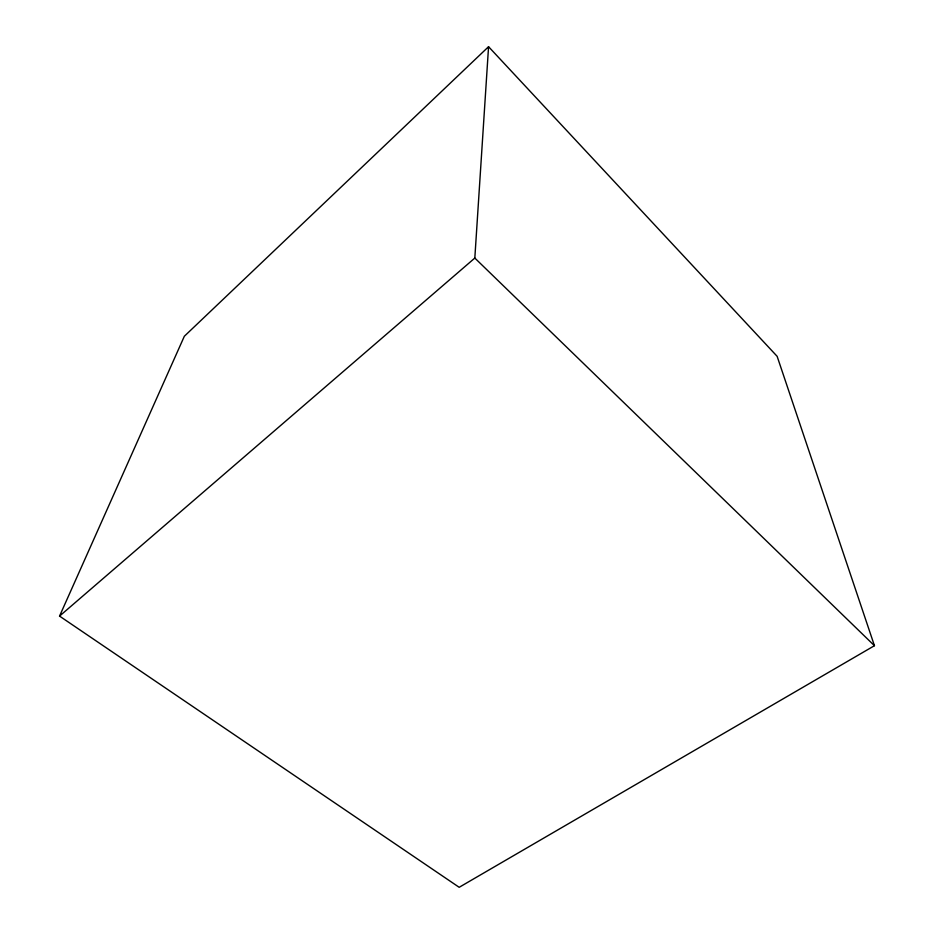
<?xml version="1.0" encoding="UTF-8"?>
<svg xmlns="http://www.w3.org/2000/svg" width="934" height="934" viewBox="0 0 934 934"><rect width="100%" height="100%" fill="white"/><g stroke="black" fill="none" stroke-linecap="round" stroke-linejoin="round"><path stroke-width="1.4" d="M59.554 616.101L474.822 258.064L488.564 46.7L777.135 356.321L874.446 645.698L459.178 887.3L59.554 616.101L184.337 336.263L488.564 46.7M474.822 258.064L874.446 645.698"/></g></svg>
